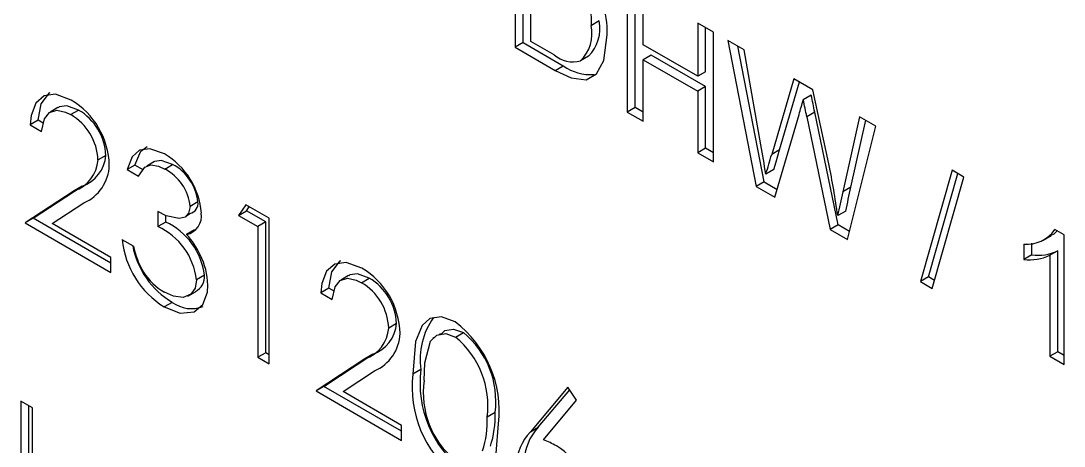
# Model space of a CAD drawing. Header units: millimetres. Extents: x 75 to 2075, y 25 to 1460.
# Drawn here: x 1836.78 to 1861.58, y 1071.06 to 1081.15 of the extents above; entities that cross this region are included whole.
import ezdxf

# ---------------------------------------------------------------- set-up
doc = ezdxf.new("R2010")
doc.units = ezdxf.units.MM
doc.header["$LTSCALE"] = 5

msp = doc.modelspace()

# ---------------------------------------------------------------- linework, layer by layer
at = {"color": 7, "linetype": 'Continuous', "lineweight": 25}
for p, q in [((1848.531, 1083.603), (1848.531, 1080.527)), ((1848.72, 1080.636), (1848.72, 1083.494)), ((1848.907, 1080.665), (1848.907, 1083.031)), ((1851.195, 1082.065), (1851.195, 1078.99)), ((1851.383, 1079.098), (1851.383, 1081.957)), ((1851.57, 1080.587), (1851.57, 1081.849)), ((1850.53, 1081.153), (1850.341, 1081.044)), ((1853.244, 1080.883), (1852.868, 1081.099)), ((1852.868, 1081.099), (1852.868, 1079.838)), ((1853.057, 1079.946), (1853.057, 1080.991)), ((1849.456, 1080.348), (1848.907, 1080.665)), ((1853.244, 1077.807), (1853.244, 1080.883)), ((1853.973, 1080.462), (1853.585, 1080.685)), ((1853.585, 1080.685), (1854.256, 1077.222)), ((1848.72, 1080.636), (1848.531, 1080.527)), ((1848.531, 1080.527), (1849.485, 1079.977)), ((1848.72, 1080.636), (1849.674, 1080.085)), ((1852.868, 1079.838), (1851.57, 1080.587)), ((1854.444, 1077.331), (1853.821, 1080.549)), ((1854.368, 1078.21), (1853.973, 1080.462)), ((1850.274, 1080.312), (1850.085, 1080.203)), ((1851.759, 1080.341), (1851.57, 1080.232)), ((1851.57, 1078.773), (1851.57, 1080.232)), ((1851.57, 1080.232), (1852.868, 1079.483)), ((1853.057, 1079.592), (1851.759, 1080.341)), ((1849.485, 1079.977), (1849.674, 1080.085)), ((1853.057, 1079.946), (1852.868, 1079.838)), ((1855.153, 1079.78), (1854.627, 1077.985)), ((1854.816, 1078.094), (1855.287, 1079.703)), ((1855.605, 1079.519), (1855.153, 1079.78)), ((1853.057, 1079.592), (1852.868, 1079.483)), ((1852.868, 1079.483), (1852.868, 1078.024)), ((1853.057, 1078.133), (1853.057, 1079.592)), ((1855.986, 1077.759), (1855.605, 1079.519)), ((1855.567, 1079.388), (1855.378, 1079.279)), ((1837.667, 1079.096), (1837.478, 1078.987)), ((1837.968, 1078.929), (1838.157, 1079.037)), ((1851.383, 1079.098), (1851.195, 1078.99)), ((1851.195, 1078.99), (1851.57, 1078.773)), ((1851.57, 1078.99), (1851.383, 1079.098)), ((1854.7, 1076.966), (1855.277, 1078.934)), ((1855.65, 1078.986), (1855.462, 1078.877)), ((1856.207, 1076.314), (1855.65, 1078.986)), ((1837.195, 1078.795), (1837.006, 1078.687)), ((1837.006, 1078.687), (1837.275, 1078.531)), ((1837.318, 1078.724), (1837.195, 1078.795)), ((1855.462, 1078.877), (1856.018, 1076.205)), ((1856.715, 1078.879), (1856.321, 1077.095)), ((1856.431, 1075.967), (1857.103, 1078.655)), ((1856.51, 1077.204), (1856.861, 1078.795)), ((1857.103, 1078.655), (1856.715, 1078.879)), ((1838.806, 1077.962), (1838.618, 1077.853)), ((1853.057, 1078.133), (1852.868, 1078.024)), ((1852.868, 1078.024), (1853.244, 1077.807)), ((1853.244, 1078.025), (1853.057, 1078.133)), ((1854.816, 1078.094), (1854.627, 1077.985)), ((1839.497, 1077.732), (1839.309, 1077.623)), ((1839.689, 1077.621), (1839.497, 1077.732)), ((1839.964, 1077.815), (1839.776, 1077.706)), ((1840.203, 1077.638), (1840.392, 1077.747)), ((1839.309, 1077.623), (1839.577, 1077.468)), ((1854.679, 1077.626), (1854.49, 1077.517)), ((1858.912, 1077.61), (1858.161, 1074.968)), ((1858.35, 1075.077), (1859.048, 1077.532)), ((1858.443, 1074.805), (1859.195, 1077.447)), ((1859.195, 1077.447), (1858.912, 1077.61)), ((1837.079, 1076.469), (1838.24, 1077.229)), ((1838.24, 1077.229), (1838.052, 1077.12)), ((1854.444, 1077.331), (1854.256, 1077.222)), ((1854.256, 1077.222), (1854.7, 1076.966)), ((1854.444, 1077.331), (1854.755, 1077.152)), ((1856.51, 1077.204), (1856.321, 1077.095)), ((1838.052, 1077.12), (1836.891, 1076.36)), ((1837.532, 1076.344), (1838.281, 1076.835)), ((1840.994, 1076.858), (1840.805, 1076.749)), ((1842.132, 1076.791), (1841.957, 1076.538)), ((1842.686, 1076.471), (1842.132, 1076.791)), ((1842.145, 1076.646), (1842.213, 1076.744)), ((1837.079, 1076.469), (1836.891, 1076.36)), ((1838.925, 1075.403), (1837.079, 1076.469)), ((1840.038, 1076.626), (1840.038, 1076.272)), ((1840.226, 1076.38), (1840.226, 1076.534)), ((1840.719, 1076.53), (1840.804, 1076.579)), ((1841.957, 1076.538), (1842.145, 1076.646)), ((1841.957, 1076.538), (1842.417, 1076.272)), ((1842.606, 1076.381), (1842.145, 1076.646)), ((1842.686, 1073.015), (1842.686, 1076.471)), ((1856.386, 1076.641), (1856.198, 1076.532)), ((1836.891, 1076.36), (1838.925, 1075.186)), ((1838.925, 1075.54), (1837.532, 1076.344)), ((1840.226, 1076.38), (1840.038, 1076.272)), ((1840.913, 1076.192), (1840.724, 1076.083)), ((1842.606, 1076.381), (1842.417, 1076.272)), ((1842.417, 1076.272), (1842.417, 1073.17)), ((1842.606, 1073.278), (1842.606, 1076.381)), ((1856.207, 1076.314), (1856.018, 1076.205)), ((1856.018, 1076.205), (1856.431, 1075.967)), ((1856.479, 1076.157), (1856.207, 1076.314)), ((1861.576, 1076.073), (1861.356, 1076.199)), ((1839.462, 1075.806), (1839.193, 1075.961)), ((1861.079, 1075.951), (1861.268, 1076.06)), ((1861.576, 1072.997), (1861.576, 1076.073)), ((1860.62, 1075.856), (1860.62, 1075.492)), ((1860.808, 1075.601), (1860.808, 1075.875)), ((1861.423, 1075.7), (1861.234, 1075.591)), ((1861.423, 1073.303), (1861.423, 1075.7)), ((1838.925, 1075.186), (1838.925, 1075.54)), ((1860.808, 1075.601), (1860.62, 1075.492)), ((1861.234, 1075.591), (1861.234, 1073.194)), ((1841.147, 1075.117), (1840.959, 1075.009)), ((1844.574, 1075.108), (1844.386, 1074.999)), ((1844.876, 1074.941), (1845.065, 1075.05)), ((1858.35, 1075.077), (1858.161, 1074.968)), ((1858.161, 1074.968), (1858.443, 1074.805)), ((1858.497, 1074.992), (1858.35, 1075.077)), ((1840.749, 1074.617), (1840.938, 1074.726)), ((1844.102, 1074.808), (1843.914, 1074.699)), ((1843.914, 1074.699), (1844.183, 1074.544)), ((1844.226, 1074.736), (1844.102, 1074.808)), ((1840.38, 1074.474), (1840.192, 1074.366)), ((1845.714, 1073.974), (1845.526, 1073.865)), ((1846.76, 1073.726), (1846.722, 1073.704)), ((1847.111, 1073.651), (1847.3, 1073.759)), ((1846.617, 1073.643), (1846.572, 1073.617)), ((1842.606, 1073.278), (1842.417, 1073.17)), ((1842.686, 1073.232), (1842.606, 1073.278)), ((1843.987, 1072.481), (1845.148, 1073.241)), ((1845.148, 1073.241), (1844.96, 1073.132)), ((1861.423, 1073.303), (1861.234, 1073.194)), ((1861.576, 1073.214), (1861.423, 1073.303)), ((1842.417, 1073.17), (1842.686, 1073.015)), ((1844.96, 1073.132), (1843.799, 1072.372)), ((1861.234, 1073.194), (1861.576, 1072.997)), ((1844.44, 1072.357), (1845.189, 1072.847)), ((1846.29, 1072.879), (1846.101, 1072.77)), ((1843.987, 1072.481), (1843.799, 1072.372)), ((1845.833, 1071.416), (1843.987, 1072.481)), ((1849.786, 1072.461), (1848.892, 1071.4)), ((1849.992, 1072.154), (1849.786, 1072.461)), ((1843.799, 1072.372), (1845.833, 1071.198)), ((1845.833, 1071.552), (1844.44, 1072.357)), ((1849.081, 1071.509), (1849.829, 1072.397)), ((1837.058, 1071.968), (1836.785, 1072.126)), ((1836.785, 1072.126), (1836.785, 1069.889)), ((1836.974, 1069.998), (1836.974, 1072.017)), ((1837.058, 1069.989), (1837.058, 1071.968)), ((1849.202, 1071.214), (1849.992, 1072.154)), ((1848.055, 1071.861), (1847.867, 1071.752)), ((1845.833, 1071.198), (1845.833, 1071.552)), ((1848.892, 1071.4), (1849.081, 1071.509))]:
    msp.add_line(p, q, dxfattribs=at)
at = {"color": 7, "linetype": 'Continuous', "lineweight": 25, "flags": 128}
for points in [[(1849.485, 1079.977), (1849.862, 1079.799), (1850.218, 1079.754), (1850.464, 1079.894), (1850.639, 1080.215), (1850.717, 1080.82)], [(1837.982, 1079.275), (1837.607, 1079.411), (1837.34, 1079.371), (1837.142, 1079.203), (1837.028, 1078.909), (1837.006, 1078.687)], [(1837.195, 1078.795), (1837.264, 1079.187), (1837.468, 1079.446), (1837.484, 1079.451)], [(1837.275, 1078.531), (1837.343, 1078.831), (1837.463, 1078.978), (1837.64, 1079.032), (1837.847, 1078.989), (1837.968, 1078.929)], [(1838.157, 1079.037), (1837.874, 1079.139), (1837.695, 1079.111), (1837.671, 1079.09)], [(1839.497, 1077.732), (1839.637, 1078.06), (1839.783, 1078.17)], [(1840.2, 1077.995), (1839.85, 1078.12), (1839.608, 1078.082), (1839.43, 1077.926), (1839.309, 1077.623)], [(1854.679, 1077.626), (1854.731, 1077.805), (1854.773, 1077.949), (1854.816, 1078.094)], [(1839.577, 1077.468), (1839.731, 1077.679), (1839.877, 1077.734), (1840.056, 1077.707), (1840.203, 1077.638)], [(1840.392, 1077.747), (1840.121, 1077.843), (1839.965, 1077.816), (1839.965, 1077.815)], [(1840.805, 1076.749), (1840.771, 1076.587), (1840.69, 1076.499), (1840.546, 1076.463), (1840.236, 1076.529), (1840.038, 1076.626)], [(1861.265, 1076.066), (1861.337, 1076.098), (1861.408, 1076.169)], [(1844.102, 1074.808), (1844.172, 1075.2), (1844.376, 1075.458), (1844.392, 1075.463)], [(1844.89, 1075.287), (1844.514, 1075.423), (1844.248, 1075.383), (1844.049, 1075.216), (1843.936, 1074.921), (1843.914, 1074.699)], [(1840.959, 1075.009), (1840.927, 1074.81), (1840.826, 1074.665), (1840.64, 1074.587), (1840.413, 1074.617), (1840.197, 1074.717)], [(1844.183, 1074.544), (1844.25, 1074.843), (1844.371, 1074.99), (1844.548, 1075.044), (1844.755, 1075.001), (1844.876, 1074.941)], [(1845.065, 1075.05), (1844.782, 1075.151), (1844.603, 1075.123), (1844.579, 1075.102)], [(1840.192, 1074.366), (1840.567, 1074.218), (1840.901, 1074.247), (1841.107, 1074.426), (1841.216, 1074.719), (1841.227, 1074.883)], [(1847.102, 1074.01), (1846.782, 1074.127), (1846.505, 1074.087), (1846.32, 1073.924), (1846.164, 1073.544), (1846.101, 1072.77)], [(1846.37, 1072.616), (1846.387, 1073.042), (1846.521, 1073.551), (1846.67, 1073.695), (1846.88, 1073.731), (1847.111, 1073.651)], [(1846.768, 1073.715), (1846.859, 1073.804), (1847.068, 1073.84), (1847.3, 1073.759)], [(1847.102, 1070.376), (1847.434, 1070.257), (1847.72, 1070.303), (1847.908, 1070.471), (1848.076, 1070.885), (1848.135, 1071.596)]]:
    msp.add_lwpolyline(points, dxfattribs=at)
at = {"color": 7, "linetype": 'Continuous', "lineweight": 25}
for centre, radius, start, end in [((1848.42, 1081.157), 1.925, 356.6413, 40.3286), ((1847.964, 1080.861), 2.754, 359.1554, 31.9457), ((1849.608, 1080.974), 0.938, 315.1316, 10.9962), ((1849.42, 1080.865), 0.938, 315.1316, 10.9962), ((1849.909, 1080.872), 0.692, 229.1532, 284.7733), ((1850.33, 1081.023), 1.145, 235.0073, 273.9392), ((1837.024, 1077.677), 1.863, 1.4886, 59.0421), ((1609.243, 1151.092), 256.397, 343.65457, 343.73483), ((1407.776, 985.803), 457.258, 11.74456, 11.79602), ((1726.058, 1052.192), 132.333, 11.68139, 11.85919), ((1837.313, 1077.799), 1.306, 2.3642, 59.8778), ((1837.471, 1077.89), 1.337, 3.0947, 59.1473), ((1545.836, 1023.703), 313.31, 9.89013, 10.01882), ((1837.95, 1078.039), 0.86, 289.7499, 354.8699), ((1839.283, 1076.45), 1.797, 4.5479, 59.3171), ((1706.549, 1121.178), 154.249, 343.5574, 343.73832), ((1837.782, 1077.914), 0.839, 288.8021, 355.8177), ((1837.883, 1077.757), 1.004, 293.3398, 358.2226), ((1839.841, 1076.726), 1.16, 6.5004, 61.6682), ((1832.672, 1073.102), 23.774, 8.294, 11.2952), ((1839.698, 1076.648), 1.112, 5.1972, 62.9715), ((1604.809, 1132.234), 257.646, 347.53906, 347.66729), ((1611.933, 1130.518), 250.16, 347.53714, 347.66921), ((1840.749, 1076.824), 0.247, 282.5934, 7.87), ((1840.623, 1076.527), 0.455, 282.8386, 8.2315), ((1839.382, 1074.826), 1.587, 6.6081, 65.598), ((1839.554, 1074.923), 1.605, 6.9688, 65.2374), ((1860.686, 1076.674), 0.822, 265.3909, 324.6761), ((1841.293, 1076.165), 2.109, 185.5312, 238.5377), ((1839.317, 1074.786), 1.914, 25.1927, 42.6634), ((1841.403, 1076.188), 1.995, 190.688, 239.1728), ((1841.317, 1076.164), 1.889, 190.9187, 210.9343), ((1860.954, 1076.657), 1.066, 262.1399, 296.094), ((1839.522, 1074.839), 1.706, 1.4758, 26.4996), ((1860.754, 1076.621), 1.137, 263.2221, 295.0118), ((1840.937, 1075.996), 1.478, 212.9308, 239.9387), ((1843.932, 1073.689), 1.863, 1.4886, 59.0421), ((1840.772, 1075.074), 0.378, 295.3636, 6.6121), ((1844.221, 1073.811), 1.306, 2.3642, 59.8778), ((1844.379, 1073.902), 1.337, 3.0947, 59.1473), ((1840.838, 1075.1), 0.775, 233.8296, 291.3164), ((1844.858, 1074.051), 0.86, 289.7499, 354.8699), ((1848.028, 1073.114), 1.754, 145.2378, 187.7049), ((1845.502, 1071.897), 2.65, 353.4611, 52.8666), ((1844.689, 1073.926), 0.839, 288.8021, 355.8177), ((1844.791, 1073.769), 1.004, 293.3398, 358.2226), ((1845.958, 1072.126), 2.114, 352.7995, 50.6005), ((1845.769, 1072.017), 2.114, 352.7995, 50.6005), ((1848.698, 1072.449), 2.616, 172.9673, 232.4183), ((1848.879, 1072.555), 2.609, 172.8828, 232.5028), ((1848.388, 1072.317), 2.04, 171.5713, 231.2474), ((1845.664, 1071.653), 2.205, 341.3696, 2.5752), ((1845.852, 1071.762), 2.205, 341.3696, 2.5752), ((1849.95, 1070.675), 1.205, 136.2243, 178.93), ((1849.74, 1070.575), 1.183, 135.8119, 179.3424), ((1848.455, 1069.224), 2.125, 60.1998, 69.446), ((1848.539, 1069.482), 1.861, 1.5417, 58.503)]:
    msp.add_arc(centre, radius, start, end, dxfattribs=at)

doc.saveas('drawing.dxf')
